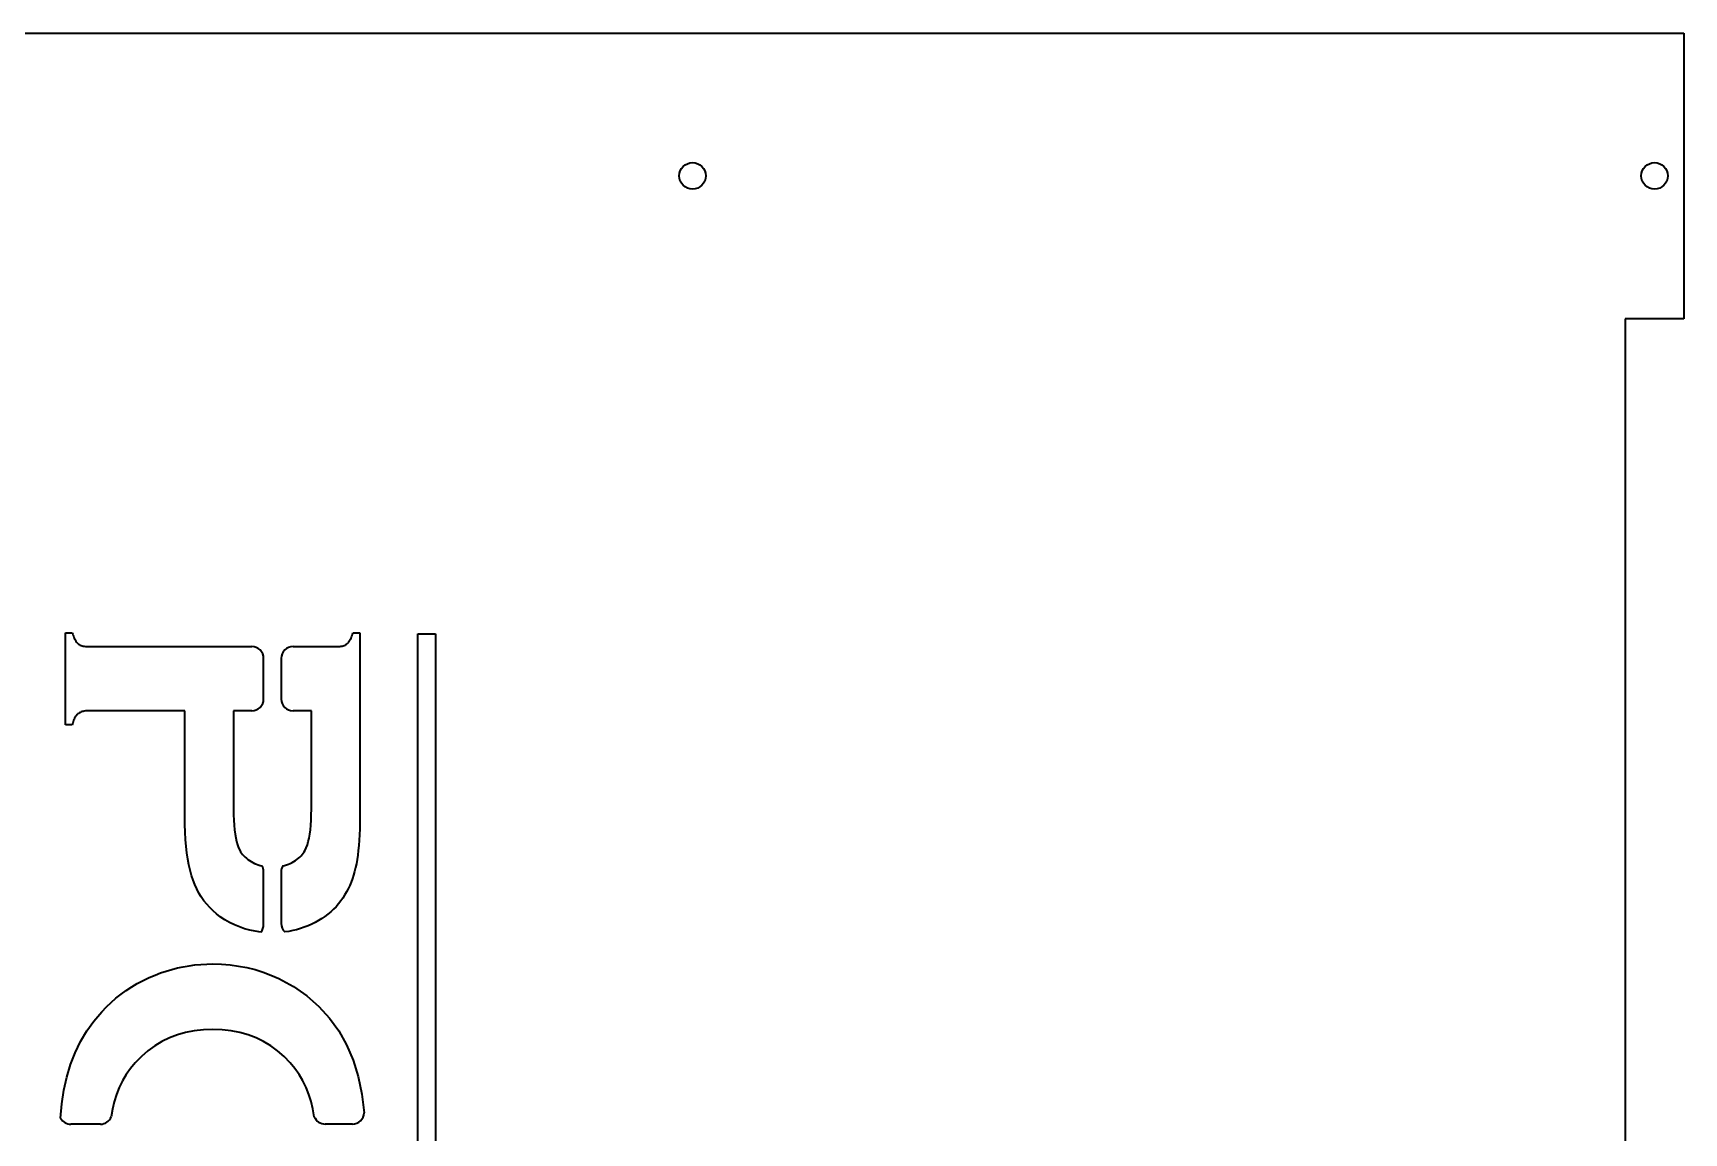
# Model space of a CAD drawing. Extents: x -40 to 460, y -51 to 348.
# Drawn here: x 179.7 to 460, y 161 to 347.8 of the extents above; entities that cross this region are included whole.
import ezdxf

# ---------------------------------------------------------------- set-up
doc = ezdxf.new("R2010")
doc.units = 0

msp = doc.modelspace()

# ---------------------------------------------------------------- linework, layer by layer
at = {"color": 7, "lineweight": 35}
for p, q in [((-40, 347.75), (460, 347.75)), ((460, 347.75), (460, 299.25)), ((450, 299.25), (450, 148.5)), ((235.185394, 245.957382), (235.185394, 214.748596)), ((245, 51.25), (245, 245.75)), ((248, 245.75), (248, 51.25)), ((188.994919, 243.613068), (216.831909, 243.613068))]:
    msp.add_line(p, q, dxfattribs=at)
at = {"color": 7, "lineweight": 35, "ltscale": 0.25}
msp.add_line((460, 299.25), (450, 299.25), dxfattribs=at)
at = {"color": 7, "lineweight": 35, "ltscale": 0.39011}
msp.add_line((185.185394, 230.352997), (185.185394, 245.957397), dxfattribs=at)
at = {"color": 7, "lineweight": 35, "ltscale": 0.029304}
for p, q in [((185.185394, 245.957397), (186.357559, 245.957397)), ((234.013245, 245.957382), (235.185394, 245.957382)), ((186.357559, 230.352997), (185.185394, 230.352997))]:
    msp.add_line(p, q, dxfattribs=at)
at = {"color": 7, "lineweight": 35, "ltscale": 0.006665}
for p, q in [((186.357559, 245.957397), (186.433014, 245.701706)), ((233.937775, 245.701706), (234.013245, 245.957382))]:
    msp.add_line(p, q, dxfattribs=at)
at = {"color": 7, "lineweight": 35, "ltscale": 0.006313}
for p, q in [((186.433014, 245.701706), (186.512863, 245.462158)), ((233.857925, 245.462143), (233.937775, 245.701706))]:
    msp.add_line(p, q, dxfattribs=at)
at = {"color": 7, "lineweight": 35, "ltscale": 0.00597}
for p, q in [((186.512863, 245.462158), (186.597122, 245.238708)), ((233.773682, 245.238708), (233.857925, 245.462143))]:
    msp.add_line(p, q, dxfattribs=at)
at = {"color": 7, "lineweight": 35, "ltscale": 0.005637}
for p, q in [((186.597122, 245.238708), (186.68576, 245.031387)), ((233.685043, 245.031372), (233.773682, 245.238708))]:
    msp.add_line(p, q, dxfattribs=at)
at = {"color": 7, "lineweight": 35, "ltscale": 0.005316}
for p, q in [((186.68576, 245.031387), (186.778793, 244.840179)), ((233.591995, 244.840164), (233.685043, 245.031372))]:
    msp.add_line(p, q, dxfattribs=at)
at = {"color": 7, "lineweight": 35, "ltscale": 0.00501}
for p, q in [((186.778793, 244.840179), (186.876236, 244.665085)), ((233.494553, 244.66507), (233.591995, 244.840164))]:
    msp.add_line(p, q, dxfattribs=at)
at = {"color": 7, "lineweight": 35, "ltscale": 0.00472}
for p, q in [((186.876236, 244.665085), (186.978073, 244.506104)), ((233.392731, 244.506104), (233.494553, 244.66507))]:
    msp.add_line(p, q, dxfattribs=at)
at = {"color": 7, "lineweight": 35, "ltscale": 0.004451}
for p, q in [((186.978073, 244.506104), (187.084305, 244.363251)), ((233.286484, 244.363251), (233.392731, 244.506104))]:
    msp.add_line(p, q, dxfattribs=at)
at = {"color": 7, "lineweight": 35, "ltscale": 0.004205}
for p, q in [((187.084305, 244.363251), (187.194916, 244.236511)), ((233.175873, 244.236511), (233.286484, 244.363251))]:
    msp.add_line(p, q, dxfattribs=at)
at = {"color": 7, "lineweight": 35, "ltscale": 0.00399}
for p, q in [((187.194916, 244.236511), (187.309937, 244.125885)), ((232.804443, 243.941269), (232.938156, 244.028442))]:
    msp.add_line(p, q, dxfattribs=at)
at = {"color": 7, "lineweight": 35, "ltscale": 0.00391}
msp.add_line((187.309937, 244.125885), (187.432281, 244.028458), dxfattribs=at)
at = {"color": 7, "lineweight": 35, "ltscale": 0.003967}
msp.add_line((187.432281, 244.028458), (187.56488, 243.941269), dxfattribs=at)
at = {"color": 7, "lineweight": 35, "ltscale": 0.004056}
msp.add_line((187.56488, 243.941269), (187.707733, 243.864349), dxfattribs=at)
at = {"color": 7, "lineweight": 35, "ltscale": 0.004097}
msp.add_line((232.659744, 243.864349), (232.804443, 243.941269), dxfattribs=at)
at = {"color": 7, "lineweight": 35, "ltscale": 0.003917}
msp.add_line((232.938156, 244.028442), (233.060867, 244.125885), dxfattribs=at)
at = {"color": 7, "lineweight": 35, "ltscale": 0.003989}
msp.add_line((233.060867, 244.125885), (233.175873, 244.236511), dxfattribs=at)
at = {"color": 7, "lineweight": 35, "ltscale": 0.075}
msp.add_line((245, 245.75), (248, 245.75), dxfattribs=at)
at = {"color": 7, "lineweight": 35, "ltscale": 0.004175}
msp.add_line((187.707733, 243.864349), (187.860855, 243.797684), dxfattribs=at)
at = {"color": 7, "lineweight": 35, "ltscale": 0.004321}
msp.add_line((187.860855, 243.797684), (188.024216, 243.741272), dxfattribs=at)
at = {"color": 7, "lineweight": 35, "ltscale": 0.004492}
msp.add_line((188.024216, 243.741272), (188.197845, 243.695114), dxfattribs=at)
at = {"color": 7, "lineweight": 35, "ltscale": 0.004684}
msp.add_line((188.197845, 243.695114), (188.381729, 243.659225), dxfattribs=at)
at = {"color": 7, "lineweight": 35, "ltscale": 0.004896}
msp.add_line((188.381729, 243.659225), (188.575867, 243.633575), dxfattribs=at)
at = {"color": 7, "lineweight": 35, "ltscale": 0.005124}
msp.add_line((188.575867, 243.633575), (188.780258, 243.618195), dxfattribs=at)
at = {"color": 7, "lineweight": 35, "ltscale": 0.005368}
msp.add_line((188.780258, 243.618195), (188.994919, 243.613068), dxfattribs=at)
at = {"color": 7, "lineweight": 35, "ltscale": 0.172894}
for p, q in [((218.831909, 234.697311), (218.831909, 241.613068)), ((221.831909, 241.613068), (221.831909, 234.697311))]:
    msp.add_line(p, q, dxfattribs=at)
at = {"color": 7, "lineweight": 35, "ltscale": 0.187683}
msp.add_line((223.831909, 243.613068), (231.339249, 243.613068), dxfattribs=at)
at = {"color": 7, "lineweight": 35, "ltscale": 0.005542}
msp.add_line((231.339249, 243.613068), (231.560867, 243.618195), dxfattribs=at)
at = {"color": 7, "lineweight": 35, "ltscale": 0.005279}
msp.add_line((231.560867, 243.618195), (231.771469, 243.633575), dxfattribs=at)
at = {"color": 7, "lineweight": 35, "ltscale": 0.005032}
msp.add_line((231.771469, 243.633575), (231.971115, 243.65921), dxfattribs=at)
at = {"color": 7, "lineweight": 35, "ltscale": 0.0048}
msp.add_line((231.971115, 243.65921), (232.159744, 243.695114), dxfattribs=at)
at = {"color": 7, "lineweight": 35, "ltscale": 0.004589}
msp.add_line((232.159744, 243.695114), (232.337418, 243.741272), dxfattribs=at)
at = {"color": 7, "lineweight": 35, "ltscale": 0.004399}
msp.add_line((232.337418, 243.741272), (232.504074, 243.797684), dxfattribs=at)
at = {"color": 7, "lineweight": 35, "ltscale": 0.004234}
msp.add_line((232.504074, 243.797684), (232.659744, 243.864349), dxfattribs=at)
at = {"color": 7, "lineweight": 35, "ltscale": 0.004921}
msp.add_line((188.575134, 232.676071), (188.380081, 232.649521), dxfattribs=at)
at = {"color": 7, "lineweight": 35, "ltscale": 0.005139}
msp.add_line((188.78009, 232.692001), (188.575134, 232.676071), dxfattribs=at)
at = {"color": 7, "lineweight": 35, "ltscale": 0.005372}
msp.add_line((188.994919, 232.697311), (188.78009, 232.692001), dxfattribs=at)
at = {"color": 7, "lineweight": 35, "ltscale": 0.412088}
msp.add_line((205.478424, 232.697311), (188.994919, 232.697311), dxfattribs=at)
at = {"color": 7, "lineweight": 35, "ltscale": 0.448718}
msp.add_line((205.478424, 214.748596), (205.478424, 232.697311), dxfattribs=at)
at = {"color": 7, "lineweight": 35, "ltscale": 0.416667}
for p, q in [((213.720184, 232.697311), (213.720184, 216.03064)), ((226.943649, 216.03064), (226.943649, 232.697311))]:
    msp.add_line(p, q, dxfattribs=at)
at = {"color": 7, "lineweight": 35, "ltscale": 0.077793}
msp.add_line((216.831909, 232.697311), (213.720184, 232.697311), dxfattribs=at)
at = {"color": 7, "lineweight": 35, "ltscale": 0.077794}
msp.add_line((226.943649, 232.697311), (223.831909, 232.697311), dxfattribs=at)
at = {"color": 7, "lineweight": 35, "ltscale": 0.006455}
msp.add_line((186.426239, 230.601898), (186.357559, 230.352997), dxfattribs=at)
at = {"color": 7, "lineweight": 35, "ltscale": 0.006134}
msp.add_line((186.500412, 230.835785), (186.426239, 230.601898), dxfattribs=at)
at = {"color": 7, "lineweight": 35, "ltscale": 0.005823}
msp.add_line((186.580078, 231.054642), (186.500412, 230.835785), dxfattribs=at)
at = {"color": 7, "lineweight": 35, "ltscale": 0.005523}
msp.add_line((186.665253, 231.258484), (186.580078, 231.054642), dxfattribs=at)
at = {"color": 7, "lineweight": 35, "ltscale": 0.005237}
msp.add_line((186.755905, 231.447311), (186.665253, 231.258484), dxfattribs=at)
at = {"color": 7, "lineweight": 35, "ltscale": 0.004966}
msp.add_line((186.852066, 231.621124), (186.755905, 231.447311), dxfattribs=at)
at = {"color": 7, "lineweight": 35, "ltscale": 0.004713}
msp.add_line((186.953705, 231.779922), (186.852066, 231.621124), dxfattribs=at)
at = {"color": 7, "lineweight": 35, "ltscale": 0.004483}
msp.add_line((187.060852, 231.923691), (186.953705, 231.779922), dxfattribs=at)
at = {"color": 7, "lineweight": 35, "ltscale": 0.004277}
msp.add_line((187.173492, 232.052444), (187.060852, 231.923691), dxfattribs=at)
at = {"color": 7, "lineweight": 35, "ltscale": 0.0041}
msp.add_line((187.291626, 232.166183), (187.173492, 232.052444), dxfattribs=at)
at = {"color": 7, "lineweight": 35, "ltscale": 0.004032}
msp.add_line((187.41745, 232.267105), (187.291626, 232.166183), dxfattribs=at)
at = {"color": 7, "lineweight": 35, "ltscale": 0.004075}
msp.add_line((187.553162, 232.357391), (187.41745, 232.267105), dxfattribs=at)
at = {"color": 7, "lineweight": 35, "ltscale": 0.004149}
msp.add_line((187.698761, 232.437057), (187.553162, 232.357391), dxfattribs=at)
at = {"color": 7, "lineweight": 35, "ltscale": 0.004254}
msp.add_line((187.854263, 232.506104), (187.698761, 232.437057), dxfattribs=at)
at = {"color": 7, "lineweight": 35, "ltscale": 0.004385}
msp.add_line((188.019638, 232.564529), (187.854263, 232.506104), dxfattribs=at)
at = {"color": 7, "lineweight": 35, "ltscale": 0.004542}
msp.add_line((188.194916, 232.612335), (188.019638, 232.564529), dxfattribs=at)
at = {"color": 7, "lineweight": 35, "ltscale": 0.004722}
msp.add_line((188.380081, 232.649521), (188.194916, 232.612335), dxfattribs=at)
at = {"color": 7, "lineweight": 35, "ltscale": 0.024168}
msp.add_line((213.720184, 216.03064), (213.730804, 215.06398), dxfattribs=at)
at = {"color": 7, "lineweight": 35, "ltscale": 0.024333}
msp.add_line((226.933014, 215.057388), (226.943649, 216.03064), dxfattribs=at)
at = {"color": 7, "lineweight": 35, "ltscale": 0.033852}
msp.add_line((205.492172, 213.394577), (205.478424, 214.748596), dxfattribs=at)
at = {"color": 7, "lineweight": 35, "ltscale": 0.032338}
msp.add_line((205.533371, 212.101715), (205.492172, 213.394577), dxfattribs=at)
at = {"color": 7, "lineweight": 35, "ltscale": 0.022697}
msp.add_line((213.730804, 215.06398), (213.76268, 214.156647), dxfattribs=at)
at = {"color": 7, "lineweight": 35, "ltscale": 0.021241}
msp.add_line((213.76268, 214.156647), (213.815796, 213.30867), dxfattribs=at)
at = {"color": 7, "lineweight": 35, "ltscale": 0.019804}
msp.add_line((213.815796, 213.30867), (213.890152, 212.52002), dxfattribs=at)
at = {"color": 7, "lineweight": 35, "ltscale": 0.019858}
msp.add_line((226.773682, 212.502441), (226.848038, 213.293274), dxfattribs=at)
at = {"color": 7, "lineweight": 35, "ltscale": 0.021333}
msp.add_line((226.848038, 213.293274), (226.901138, 214.144928), dxfattribs=at)
at = {"color": 7, "lineweight": 35, "ltscale": 0.022825}
msp.add_line((226.901138, 214.144928), (226.933014, 215.057388), dxfattribs=at)
at = {"color": 7, "lineweight": 35, "ltscale": 0.025606}
msp.add_line((235.178085, 213.679535), (235.156082, 212.655548), dxfattribs=at)
at = {"color": 7, "lineweight": 35, "ltscale": 0.026727}
msp.add_line((235.185394, 214.748596), (235.178085, 213.679535), dxfattribs=at)
at = {"color": 7, "lineweight": 35, "ltscale": 0.03084}
msp.add_line((205.602051, 210.870026), (205.533371, 212.101715), dxfattribs=at)
at = {"color": 7, "lineweight": 35, "ltscale": 0.029362}
msp.add_line((205.698212, 209.699509), (205.602051, 210.870026), dxfattribs=at)
at = {"color": 7, "lineweight": 35, "ltscale": 0.018388}
msp.add_line((213.890152, 212.52002), (213.985764, 211.790726), dxfattribs=at)
at = {"color": 7, "lineweight": 35, "ltscale": 0.017002}
msp.add_line((213.985764, 211.790726), (214.1026, 211.120758), dxfattribs=at)
at = {"color": 7, "lineweight": 35, "ltscale": 0.015651}
msp.add_line((214.1026, 211.120758), (214.240707, 210.510132), dxfattribs=at)
at = {"color": 7, "lineweight": 35, "ltscale": 0.014346}
msp.add_line((214.240707, 210.510132), (214.40004, 209.958847), dxfattribs=at)
at = {"color": 7, "lineweight": 35, "ltscale": 0.014258}
msp.add_line((226.263779, 209.947128), (226.423126, 210.494751), dxfattribs=at)
at = {"color": 7, "lineweight": 35, "ltscale": 0.015597}
msp.add_line((226.423126, 210.494751), (226.561218, 211.103165), dxfattribs=at)
at = {"color": 7, "lineweight": 35, "ltscale": 0.016984}
msp.add_line((226.561218, 211.103165), (226.67807, 211.7724), dxfattribs=at)
at = {"color": 7, "lineweight": 35, "ltscale": 0.018407}
msp.add_line((226.67807, 211.7724), (226.773682, 212.502441), dxfattribs=at)
at = {"color": 7, "lineweight": 35, "ltscale": 0.022282}
msp.add_line((235.068176, 210.742737), (235.002258, 209.853912), dxfattribs=at)
at = {"color": 7, "lineweight": 35, "ltscale": 0.023382}
msp.add_line((235.119461, 211.67662), (235.068176, 210.742737), dxfattribs=at)
at = {"color": 7, "lineweight": 35, "ltscale": 0.02449}
msp.add_line((235.156082, 212.655548), (235.119461, 211.67662), dxfattribs=at)
at = {"color": 7, "lineweight": 35, "ltscale": 0.027905}
msp.add_line((205.821838, 208.590179), (205.698212, 209.699509), dxfattribs=at)
at = {"color": 7, "lineweight": 35, "ltscale": 0.026475}
msp.add_line((205.972931, 207.542007), (205.821838, 208.590179), dxfattribs=at)
at = {"color": 7, "lineweight": 35, "ltscale": 0.025076}
msp.add_line((206.151505, 206.555008), (205.972931, 207.542007), dxfattribs=at)
at = {"color": 7, "lineweight": 35, "ltscale": 0.013101}
msp.add_line((214.40004, 209.958847), (214.580627, 209.466904), dxfattribs=at)
at = {"color": 7, "lineweight": 35, "ltscale": 0.011934}
msp.add_line((214.580627, 209.466904), (214.782455, 209.034302), dxfattribs=at)
at = {"color": 7, "lineweight": 35, "ltscale": 0.007288}
for p, q in [((214.782455, 209.034302), (214.929901, 208.782837)), ((225.733917, 208.782837), (225.881363, 209.034302))]:
    msp.add_line(p, q, dxfattribs=at)
at = {"color": 7, "lineweight": 35, "ltscale": 0.007298}
for p, q in [((214.929901, 208.782837), (215.093811, 208.54126)), ((225.570007, 208.541275), (225.733917, 208.782837))]:
    msp.add_line(p, q, dxfattribs=at)
at = {"color": 7, "lineweight": 35, "ltscale": 0.007341}
for p, q in [((215.093811, 208.54126), (215.274216, 208.309586)), ((225.389603, 208.309586), (225.570007, 208.541275))]:
    msp.add_line(p, q, dxfattribs=at)
at = {"color": 7, "lineweight": 35, "ltscale": 0.007414}
for p, q in [((215.274216, 208.309586), (215.4711, 208.087784)), ((225.192719, 208.087784), (225.389603, 208.309586))]:
    msp.add_line(p, q, dxfattribs=at)
at = {"color": 7, "lineweight": 35, "ltscale": 0.007518}
for p, q in [((215.4711, 208.087784), (215.684479, 207.875885)), ((224.97934, 207.875885), (225.192719, 208.087784))]:
    msp.add_line(p, q, dxfattribs=at)
at = {"color": 7, "lineweight": 35, "ltscale": 0.00765}
for p, q in [((215.684479, 207.875885), (215.914322, 207.673874)), ((224.749496, 207.673874), (224.97934, 207.875885))]:
    msp.add_line(p, q, dxfattribs=at)
at = {"color": 7, "lineweight": 35, "ltscale": 0.00781}
for p, q in [((215.914322, 207.673874), (216.16066, 207.48175)), ((224.503159, 207.48175), (224.749496, 207.673874))]:
    msp.add_line(p, q, dxfattribs=at)
at = {"color": 7, "lineweight": 35, "ltscale": 0.007996}
for p, q in [((216.16066, 207.48175), (216.423492, 207.299515)), ((224.240326, 207.299515), (224.503159, 207.48175))]:
    msp.add_line(p, q, dxfattribs=at)
at = {"color": 7, "lineweight": 35, "ltscale": 0.011785}
msp.add_line((225.881363, 209.034302), (226.083206, 209.460312), dxfattribs=at)
at = {"color": 7, "lineweight": 35, "ltscale": 0.012981}
msp.add_line((226.083206, 209.460312), (226.263779, 209.947128), dxfattribs=at)
at = {"color": 7, "lineweight": 35, "ltscale": 0.017987}
msp.add_line((234.716522, 207.457748), (234.591995, 206.749146), dxfattribs=at)
at = {"color": 7, "lineweight": 35, "ltscale": 0.019041}
msp.add_line((234.826431, 208.211411), (234.716522, 207.457748), dxfattribs=at)
at = {"color": 7, "lineweight": 35, "ltscale": 0.020109}
msp.add_line((234.921661, 209.010132), (234.826431, 208.211411), dxfattribs=at)
at = {"color": 7, "lineweight": 35, "ltscale": 0.021191}
msp.add_line((235.002258, 209.853912), (234.921661, 209.010132), dxfattribs=at)
at = {"color": 7, "lineweight": 35, "ltscale": 0.023712}
msp.add_line((206.357559, 205.629181), (206.151505, 206.555008), dxfattribs=at)
at = {"color": 7, "lineweight": 35, "ltscale": 0.022391}
msp.add_line((206.591064, 204.764526), (206.357559, 205.629181), dxfattribs=at)
at = {"color": 7, "lineweight": 35, "ltscale": 0.02112}
msp.add_line((206.852051, 203.961044), (206.591064, 204.764526), dxfattribs=at)
at = {"color": 7, "lineweight": 35, "ltscale": 0.008205}
for p, q in [((216.423492, 207.299515), (216.702789, 207.127167)), ((223.961029, 207.127167), (224.240326, 207.299515))]:
    msp.add_line(p, q, dxfattribs=at)
at = {"color": 7, "lineweight": 35, "ltscale": 0.008437}
for p, q in [((216.702789, 207.127167), (216.998581, 206.964706)), ((223.665237, 206.964706), (223.961029, 207.127167))]:
    msp.add_line(p, q, dxfattribs=at)
at = {"color": 7, "lineweight": 35, "ltscale": 0.008541}
msp.add_line((216.998581, 206.964706), (217.305725, 206.815079), dxfattribs=at)
at = {"color": 7, "lineweight": 35, "ltscale": 0.008519}
msp.add_line((217.305725, 206.815079), (217.619095, 206.681198), dxfattribs=at)
at = {"color": 7, "lineweight": 35, "ltscale": 0.008518}
msp.add_line((217.619095, 206.681198), (217.93869, 206.563065), dxfattribs=at)
at = {"color": 7, "lineweight": 35, "ltscale": 0.008538}
msp.add_line((217.93869, 206.563065), (218.264511, 206.460678), dxfattribs=at)
at = {"color": 7, "lineweight": 35, "ltscale": 0.008579}
msp.add_line((218.264511, 206.460678), (218.596558, 206.374054), dxfattribs=at)
at = {"color": 7, "lineweight": 35, "ltscale": 0.225352}
msp.add_line((218.831909, 196.418686), (218.831909, 205.43277), dxfattribs=at)
at = {"color": 7, "lineweight": 35, "ltscale": 0.22055}
msp.add_line((221.831909, 205.415802), (221.831909, 196.593811), dxfattribs=at)
at = {"color": 7, "lineweight": 35, "ltscale": 0.008499}
msp.add_line((222.076416, 206.374054), (222.405167, 206.460678), dxfattribs=at)
at = {"color": 7, "lineweight": 35, "ltscale": 0.008477}
msp.add_line((222.405167, 206.460678), (222.728424, 206.563065), dxfattribs=at)
at = {"color": 7, "lineweight": 35, "ltscale": 0.008475}
msp.add_line((222.728424, 206.563065), (223.046188, 206.681198), dxfattribs=at)
at = {"color": 7, "lineweight": 35, "ltscale": 0.008494}
msp.add_line((223.046188, 206.681198), (223.358459, 206.815079), dxfattribs=at)
at = {"color": 7, "lineweight": 35, "ltscale": 0.008533}
msp.add_line((223.358459, 206.815079), (223.665237, 206.964706), dxfattribs=at)
at = {"color": 7, "lineweight": 35, "ltscale": 0.015891}
msp.add_line((234.117264, 204.833572), (233.917633, 204.230103), dxfattribs=at)
at = {"color": 7, "lineweight": 35, "ltscale": 0.016093}
msp.add_line((234.295654, 205.452072), (234.117264, 204.833572), dxfattribs=at)
at = {"color": 7, "lineweight": 35, "ltscale": 0.016318}
msp.add_line((234.452789, 206.085587), (234.295654, 205.452072), dxfattribs=at)
at = {"color": 7, "lineweight": 35, "ltscale": 0.01695}
msp.add_line((234.591995, 206.749146), (234.452789, 206.085587), dxfattribs=at)
at = {"color": 7, "lineweight": 35, "ltscale": 0.020315}
msp.add_line((207.145645, 203.203354), (206.852051, 203.961044), dxfattribs=at)
at = {"color": 7, "lineweight": 35, "ltscale": 0.01998}
msp.add_line((207.476959, 202.476074), (207.145645, 203.203354), dxfattribs=at)
at = {"color": 7, "lineweight": 35, "ltscale": 0.019714}
msp.add_line((207.846008, 201.77919), (207.476959, 202.476074), dxfattribs=at)
at = {"color": 7, "lineweight": 35, "ltscale": 0.015263}
msp.add_line((232.906647, 201.966354), (232.600784, 201.437973), dxfattribs=at)
at = {"color": 7, "lineweight": 35, "ltscale": 0.015336}
msp.add_line((233.191254, 202.509766), (232.906647, 201.966354), dxfattribs=at)
at = {"color": 7, "lineweight": 35, "ltscale": 0.015436}
msp.add_line((233.454636, 203.068192), (233.191254, 202.509766), dxfattribs=at)
at = {"color": 7, "lineweight": 35, "ltscale": 0.015561}
msp.add_line((233.696747, 203.641632), (233.454636, 203.068192), dxfattribs=at)
at = {"color": 7, "lineweight": 35, "ltscale": 0.015714}
msp.add_line((233.917633, 204.230103), (233.696747, 203.641632), dxfattribs=at)
at = {"color": 7, "lineweight": 35, "ltscale": 0.019521}
msp.add_line((208.252792, 201.112701), (207.846008, 201.77919), dxfattribs=at)
at = {"color": 7, "lineweight": 35, "ltscale": 0.0194}
msp.add_line((208.697296, 200.476624), (208.252792, 201.112701), dxfattribs=at)
at = {"color": 7, "lineweight": 35, "ltscale": 0.019355}
msp.add_line((209.179535, 199.870941), (208.697296, 200.476624), dxfattribs=at)
at = {"color": 7, "lineweight": 35, "ltscale": 0.019386}
msp.add_line((209.699493, 199.29567), (209.179535, 199.870941), dxfattribs=at)
at = {"color": 7, "lineweight": 35, "ltscale": 0.019492}
msp.add_line((210.257187, 198.750793), (209.699493, 199.29567), dxfattribs=at)
at = {"color": 7, "lineweight": 35, "ltscale": 0.015609}
msp.add_line((231.13118, 199.459213), (230.698944, 199.008667), dxfattribs=at)
at = {"color": 7, "lineweight": 35, "ltscale": 0.01562}
msp.add_line((231.539963, 199.931747), (231.13118, 199.459213), dxfattribs=at)
at = {"color": 7, "lineweight": 35, "ltscale": 0.015673}
msp.add_line((231.925323, 200.426254), (231.539963, 199.931747), dxfattribs=at)
at = {"color": 7, "lineweight": 35, "ltscale": 0.015201}
msp.add_line((232.273682, 200.924606), (231.925323, 200.426254), dxfattribs=at)
at = {"color": 7, "lineweight": 35, "ltscale": 0.015218}
msp.add_line((232.600784, 201.437973), (232.273682, 200.924606), dxfattribs=at)
at = {"color": 7, "lineweight": 35, "ltscale": 0.019672}
msp.add_line((210.8526, 198.236328), (210.257187, 198.750793), dxfattribs=at)
at = {"color": 7, "lineweight": 35, "ltscale": 0.019925}
msp.add_line((211.485764, 197.752258), (210.8526, 198.236328), dxfattribs=at)
at = {"color": 7, "lineweight": 35, "ltscale": 0.023249}
msp.add_line((212.260117, 197.237244), (211.485764, 197.752258), dxfattribs=at)
at = {"color": 7, "lineweight": 35, "ltscale": 0.023065}
msp.add_line((213.059387, 196.776428), (212.260117, 197.237244), dxfattribs=at)
at = {"color": 7, "lineweight": 35, "ltscale": 0.022975}
msp.add_line((213.88356, 196.369843), (213.059387, 196.776428), dxfattribs=at)
at = {"color": 7, "lineweight": 35, "ltscale": 0.022982}
msp.add_line((214.732635, 196.017456), (213.88356, 196.369843), dxfattribs=at)
at = {"color": 7, "lineweight": 35, "ltscale": 0.017234}
msp.add_line((227.016907, 196.4702), (226.383209, 196.198776), dxfattribs=at)
at = {"color": 7, "lineweight": 35, "ltscale": 0.016652}
msp.add_line((227.613235, 196.766907), (227.016907, 196.4702), dxfattribs=at)
at = {"color": 7, "lineweight": 35, "ltscale": 0.016389}
msp.add_line((228.186127, 197.085587), (227.613235, 196.766907), dxfattribs=at)
at = {"color": 7, "lineweight": 35, "ltscale": 0.016162}
msp.add_line((228.73558, 197.426254), (228.186127, 197.085587), dxfattribs=at)
at = {"color": 7, "lineweight": 35, "ltscale": 0.015972}
msp.add_line((229.261597, 197.788879), (228.73558, 197.426254), dxfattribs=at)
at = {"color": 7, "lineweight": 35, "ltscale": 0.015821}
msp.add_line((229.76416, 198.173508), (229.261597, 197.788879), dxfattribs=at)
at = {"color": 7, "lineweight": 35, "ltscale": 0.01571}
msp.add_line((230.243286, 198.580093), (229.76416, 198.173508), dxfattribs=at)
at = {"color": 7, "lineweight": 35, "ltscale": 0.015638}
msp.add_line((230.698944, 199.008667), (230.243286, 198.580093), dxfattribs=at)
at = {"color": 7, "lineweight": 35, "ltscale": 0.023087}
msp.add_line((215.606644, 195.719284), (214.732635, 196.017456), dxfattribs=at)
at = {"color": 7, "lineweight": 35, "ltscale": 0.023285}
msp.add_line((216.505539, 195.475327), (215.606644, 195.719284), dxfattribs=at)
at = {"color": 7, "lineweight": 35, "ltscale": 0.023577}
msp.add_line((217.429352, 195.285583), (216.505539, 195.475327), dxfattribs=at)
at = {"color": 7, "lineweight": 35, "ltscale": 0.023959}
msp.add_line((218.378067, 195.150055), (217.429352, 195.285583), dxfattribs=at)
at = {"color": 7, "lineweight": 35, "ltscale": 0.017125}
msp.add_line((223.104797, 195.270203), (222.427155, 195.170212), dxfattribs=at)
at = {"color": 7, "lineweight": 35, "ltscale": 0.017064}
msp.add_line((223.775131, 195.398773), (223.104797, 195.270203), dxfattribs=at)
at = {"color": 7, "lineweight": 35, "ltscale": 0.017034}
msp.add_line((224.438141, 195.555923), (223.775131, 195.398773), dxfattribs=at)
at = {"color": 7, "lineweight": 35, "ltscale": 0.017037}
msp.add_line((225.093811, 195.741638), (224.438141, 195.555923), dxfattribs=at)
at = {"color": 7, "lineweight": 35, "ltscale": 0.017071}
msp.add_line((225.742172, 195.955917), (225.093811, 195.741638), dxfattribs=at)
at = {"color": 7, "lineweight": 35, "ltscale": 0.017137}
msp.add_line((226.383209, 196.198776), (225.742172, 195.955917), dxfattribs=at)
at = {"color": 7, "lineweight": 35, "ltscale": 0.028275}
msp.add_line((199.38356, 187.417465), (200.423492, 187.862152), dxfattribs=at)
at = {"color": 7, "lineweight": 35, "ltscale": 0.025007}
msp.add_line((200.423492, 187.862152), (201.358658, 188.217102), dxfattribs=at)
at = {"color": 7, "lineweight": 35, "ltscale": 0.024916}
msp.add_line((201.358658, 188.217102), (202.303345, 188.534683), dxfattribs=at)
at = {"color": 7, "lineweight": 35, "ltscale": 0.024863}
msp.add_line((202.303345, 188.534683), (203.257553, 188.814896), dxfattribs=at)
at = {"color": 7, "lineweight": 35, "ltscale": 0.024846}
msp.add_line((203.257553, 188.814896), (204.221283, 189.057755), dxfattribs=at)
at = {"color": 7, "lineweight": 35, "ltscale": 0.024868}
msp.add_line((204.221283, 189.057755), (205.19455, 189.26326), dxfattribs=at)
at = {"color": 7, "lineweight": 35, "ltscale": 0.024927}
msp.add_line((205.19455, 189.26326), (206.177338, 189.431381), dxfattribs=at)
at = {"color": 7, "lineweight": 35, "ltscale": 0.025022}
msp.add_line((206.177338, 189.431381), (207.169632, 189.562149), dxfattribs=at)
at = {"color": 7, "lineweight": 35, "ltscale": 0.025155}
msp.add_line((207.169632, 189.562149), (208.171478, 189.655563), dxfattribs=at)
at = {"color": 7, "lineweight": 35, "ltscale": 0.025323}
msp.add_line((208.171478, 189.655563), (209.182831, 189.711609), dxfattribs=at)
at = {"color": 7, "lineweight": 35, "ltscale": 0.025526}
msp.add_line((209.182831, 189.711609), (210.203705, 189.73027), dxfattribs=at)
at = {"color": 7, "lineweight": 35, "ltscale": 0.037238}
msp.add_line((210.203705, 189.73027), (211.692719, 189.691818), dxfattribs=at)
at = {"color": 7, "lineweight": 35, "ltscale": 0.036698}
msp.add_line((211.692719, 189.691818), (213.156082, 189.576431), dxfattribs=at)
at = {"color": 7, "lineweight": 35, "ltscale": 0.036263}
msp.add_line((213.156082, 189.576431), (214.593811, 189.384125), dxfattribs=at)
at = {"color": 7, "lineweight": 35, "ltscale": 0.035938}
msp.add_line((214.593811, 189.384125), (216.005905, 189.114883), dxfattribs=at)
at = {"color": 7, "lineweight": 35, "ltscale": 0.035725}
msp.add_line((216.005905, 189.114883), (217.392349, 188.768738), dxfattribs=at)
at = {"color": 7, "lineweight": 35, "ltscale": 0.035627}
msp.add_line((217.392349, 188.768738), (218.753159, 188.345657), dxfattribs=at)
at = {"color": 7, "lineweight": 35, "ltscale": 0.035643}
msp.add_line((218.753159, 188.345657), (220.088318, 187.845657), dxfattribs=at)
at = {"color": 7, "lineweight": 35, "ltscale": 0.035774}
msp.add_line((220.088318, 187.845657), (221.397842, 187.268738), dxfattribs=at)
at = {"color": 7, "lineweight": 35, "ltscale": 0.027437}
msp.add_line((194.634476, 184.600616), (195.524216, 185.243103), dxfattribs=at)
at = {"color": 7, "lineweight": 35, "ltscale": 0.027495}
msp.add_line((195.524216, 185.243103), (196.444, 185.846039), dxfattribs=at)
at = {"color": 7, "lineweight": 35, "ltscale": 0.027608}
msp.add_line((196.444, 185.846039), (197.393814, 186.409409), dxfattribs=at)
at = {"color": 7, "lineweight": 35, "ltscale": 0.027777}
msp.add_line((197.393814, 186.409409), (198.373672, 186.933212), dxfattribs=at)
at = {"color": 7, "lineweight": 35, "ltscale": 0.028}
msp.add_line((198.373672, 186.933212), (199.38356, 187.417465), dxfattribs=at)
at = {"color": 7, "lineweight": 35, "ltscale": 0.03602}
msp.add_line((221.397842, 187.268738), (222.681732, 186.614883), dxfattribs=at)
at = {"color": 7, "lineweight": 35, "ltscale": 0.036376}
msp.add_line((222.681732, 186.614883), (223.939972, 185.884125), dxfattribs=at)
at = {"color": 7, "lineweight": 35, "ltscale": 0.068926}
msp.add_line((223.939972, 185.884125), (226.204086, 184.310867), dxfattribs=at)
at = {"color": 7, "lineweight": 35, "ltscale": 0.027765}
msp.add_line((191.37587, 181.63504), (192.145477, 182.435776), dxfattribs=at)
at = {"color": 7, "lineweight": 35, "ltscale": 0.0276}
msp.add_line((192.145477, 182.435776), (192.945099, 183.196945), dxfattribs=at)
at = {"color": 7, "lineweight": 35, "ltscale": 0.02749}
msp.add_line((192.945099, 183.196945), (193.77478, 183.918564), dxfattribs=at)
at = {"color": 7, "lineweight": 35, "ltscale": 0.027435}
msp.add_line((193.77478, 183.918564), (194.634476, 184.600616), dxfattribs=at)
at = {"color": 7, "lineweight": 35, "ltscale": 0.067417}
msp.add_line((226.204086, 184.310867), (228.234482, 182.536133), dxfattribs=at)
at = {"color": 7, "lineweight": 35, "ltscale": 0.066771}
msp.add_line((228.234482, 182.536133), (230.031174, 180.559952), dxfattribs=at)
at = {"color": 7, "lineweight": 35, "ltscale": 0.051854}
msp.add_line((188.830811, 178.360321), (190.032654, 180.050797), dxfattribs=at)
at = {"color": 7, "lineweight": 35, "ltscale": 0.051926}
msp.add_line((190.032654, 180.050797), (191.37587, 181.63504), dxfattribs=at)
at = {"color": 7, "lineweight": 35, "ltscale": 0.067013}
msp.add_line((230.031174, 180.559952), (231.594177, 178.382294), dxfattribs=at)
at = {"color": 7, "lineweight": 35, "ltscale": 0.052158}
msp.add_line((187.77037, 176.563614), (188.830811, 178.360321), dxfattribs=at)
at = {"color": 7, "lineweight": 35, "ltscale": 0.035649}
for p, q in [((202.85022, 177.184494), (201.566345, 176.56398)), ((218.841064, 176.56398), (217.55719, 177.184494))]:
    msp.add_line(p, q, dxfattribs=at)
at = {"color": 7, "lineweight": 35, "ltscale": 0.035968}
for p, q in [((204.196381, 177.692184), (202.85022, 177.184494)), ((217.55719, 177.184494), (216.211029, 177.692184))]:
    msp.add_line(p, q, dxfattribs=at)
at = {"color": 7, "lineweight": 35, "ltscale": 0.036568}
for p, q in [((205.604797, 178.087051), (204.196381, 177.692184)), ((216.211029, 177.692184), (214.802612, 178.087051))]:
    msp.add_line(p, q, dxfattribs=at)
at = {"color": 7, "lineweight": 35, "ltscale": 0.037438}
for p, q in [((207.0755, 178.36911), (205.604797, 178.087051)), ((214.802612, 178.087051), (213.331909, 178.369095))]:
    msp.add_line(p, q, dxfattribs=at)
at = {"color": 7, "lineweight": 35, "ltscale": 0.038557}
for p, q in [((208.608475, 178.53833), (207.0755, 178.36911)), ((213.331909, 178.369095), (211.79895, 178.53833))]:
    msp.add_line(p, q, dxfattribs=at)
at = {"color": 7, "lineweight": 35, "ltscale": 0.039906}
for p, q in [((210.203705, 178.594742), (208.608475, 178.53833)), ((211.79895, 178.53833), (210.203705, 178.594742))]:
    msp.add_line(p, q, dxfattribs=at)
at = {"color": 7, "lineweight": 35, "ltscale": 0.068133}
msp.add_line((231.594177, 178.382294), (232.923492, 176.003174), dxfattribs=at)
at = {"color": 7, "lineweight": 35, "ltscale": 0.05386}
msp.add_line((186.073669, 172.651535), (186.851334, 174.660675), dxfattribs=at)
at = {"color": 7, "lineweight": 35, "ltscale": 0.052831}
msp.add_line((186.851334, 174.660675), (187.77037, 176.563614), dxfattribs=at)
at = {"color": 7, "lineweight": 35, "ltscale": 0.037245}
for p, q in [((198.088318, 174.025528), (197.053528, 172.95372)), ((223.353882, 172.95372), (222.319092, 174.025513))]:
    msp.add_line(p, q, dxfattribs=at)
at = {"color": 7, "lineweight": 35, "ltscale": 0.036428}
for p, q in [((199.185394, 174.984497), (198.088318, 174.025528)), ((222.319092, 174.025513), (221.222015, 174.984482))]:
    msp.add_line(p, q, dxfattribs=at)
at = {"color": 7, "lineweight": 35, "ltscale": 0.035882}
for p, q in [((200.344727, 175.830658), (199.185394, 174.984497)), ((221.222015, 174.984482), (220.062683, 175.830643))]:
    msp.add_line(p, q, dxfattribs=at)
at = {"color": 7, "lineweight": 35, "ltscale": 0.035621}
for p, q in [((201.566345, 176.56398), (200.344727, 175.830658)), ((220.062683, 175.830643), (218.841064, 176.56398))]:
    msp.add_line(p, q, dxfattribs=at)
at = {"color": 7, "lineweight": 35, "ltscale": 0.070088}
msp.add_line((232.923492, 176.003174), (234.019089, 173.422592), dxfattribs=at)
at = {"color": 7, "lineweight": 35, "ltscale": 0.055225}
msp.add_line((185.437408, 170.536148), (186.073669, 172.651535), dxfattribs=at)
at = {"color": 7, "lineweight": 35, "ltscale": 0.031369}
msp.add_line((196.246201, 171.976791), (195.523849, 170.95079), dxfattribs=at)
at = {"color": 7, "lineweight": 35, "ltscale": 0.031684}
msp.add_line((197.053528, 172.95372), (196.246201, 171.976791), dxfattribs=at)
at = {"color": 7, "lineweight": 35, "ltscale": 0.031669}
msp.add_line((224.161209, 171.977539), (223.353882, 172.95372), dxfattribs=at)
at = {"color": 7, "lineweight": 35, "ltscale": 0.031325}
msp.add_line((224.88356, 170.95372), (224.161209, 171.977539), dxfattribs=at)
at = {"color": 7, "lineweight": 35, "ltscale": 0.072813}
msp.add_line((234.019089, 173.422592), (234.880997, 170.640533), dxfattribs=at)
at = {"color": 7, "lineweight": 35, "ltscale": 0.058863}
msp.add_line((184.58905, 165.986694), (184.942535, 168.314529), dxfattribs=at)
at = {"color": 7, "lineweight": 35, "ltscale": 0.056902}
msp.add_line((184.942535, 168.314529), (185.437408, 170.536148), dxfattribs=at)
at = {"color": 7, "lineweight": 35, "ltscale": 0.031573}
msp.add_line((194.334106, 168.751526), (193.866714, 167.578262), dxfattribs=at)
at = {"color": 7, "lineweight": 35, "ltscale": 0.031314}
msp.add_line((194.88649, 169.875702), (194.334106, 168.751526), dxfattribs=at)
at = {"color": 7, "lineweight": 35, "ltscale": 0.031245}
msp.add_line((195.523849, 170.95079), (194.88649, 169.875702), dxfattribs=at)
at = {"color": 7, "lineweight": 35, "ltscale": 0.031167}
msp.add_line((225.52092, 169.882294), (224.88356, 170.95372), dxfattribs=at)
at = {"color": 7, "lineweight": 35, "ltscale": 0.031199}
msp.add_line((226.073303, 168.763245), (225.52092, 169.882294), dxfattribs=at)
at = {"color": 7, "lineweight": 35, "ltscale": 0.03142}
msp.add_line((226.540695, 167.596573), (226.073303, 168.763245), dxfattribs=at)
at = {"color": 7, "lineweight": 35, "ltscale": 0.076224}
msp.add_line((234.880997, 170.640533), (235.509216, 167.657013), dxfattribs=at)
at = {"color": 7, "lineweight": 35, "ltscale": 0.061082}
msp.add_line((184.376968, 163.552628), (184.58905, 165.986694), dxfattribs=at)
at = {"color": 7, "lineweight": 35, "ltscale": 0.032644}
msp.add_line((193.484299, 166.355927), (193.186859, 165.084488), dxfattribs=at)
at = {"color": 7, "lineweight": 35, "ltscale": 0.032019}
msp.add_line((193.866714, 167.578262), (193.484299, 166.355927), dxfattribs=at)
at = {"color": 7, "lineweight": 35, "ltscale": 0.031827}
msp.add_line((226.923126, 166.382294), (226.540695, 167.596573), dxfattribs=at)
at = {"color": 7, "lineweight": 35, "ltscale": 0.032412}
msp.add_line((227.220566, 165.120377), (226.923126, 166.382294), dxfattribs=at)
at = {"color": 7, "lineweight": 35, "ltscale": 0.080233}
msp.add_line((235.509216, 167.657013), (235.903702, 164.472031), dxfattribs=at)
at = {"color": 7, "lineweight": 35, "ltscale": 0.033437}
msp.add_line((193.186859, 165.084488), (192.974411, 163.763977), dxfattribs=at)
at = {"color": 7, "lineweight": 35, "ltscale": 0.033166}
msp.add_line((227.433014, 163.810852), (227.220566, 165.120377), dxfattribs=at)
at = {"color": 7, "lineweight": 35, "ltscale": 0.125594}
msp.add_line((191.134888, 162.54895), (186.11113, 162.54895), dxfattribs=at)
at = {"color": 7, "lineweight": 35, "ltscale": 0.115334}
msp.add_line((233.905182, 162.54895), (229.29184, 162.54895), dxfattribs=at)
at = {"color": 7, "lineweight": 35}
for centre in [(291.666656, 323.5), (455, 323.5)]:
    msp.add_circle(centre, 2.25, dxfattribs=at)
for centre, start, end in [((216.831909, 241.613068), 360, 90.000003), ((223.831909, 241.613068), 90.000003, 180.000005), ((216.831909, 234.697311), 269.999997, 360), ((223.831909, 234.697311), 180.000005, 269.999997), ((216.831909, 205.43277), 360, 28.075979), ((223.831909, 205.415802), 151.371704, 180.000005), ((216.831909, 196.418686), 320.630851, 360), ((223.831909, 196.593811), 180.000005, 225.381657), ((186.11113, 164.548965), 209.878685, 269.999997), ((191.134888, 164.548965), 269.999997, 336.89068), ((229.29184, 164.54895), 201.656995, 269.999997), ((233.905182, 164.54895), 269.999997, 357.795875)]:
    msp.add_arc(centre, 2, start, end, dxfattribs=at)

doc.saveas('drawing.dxf')
